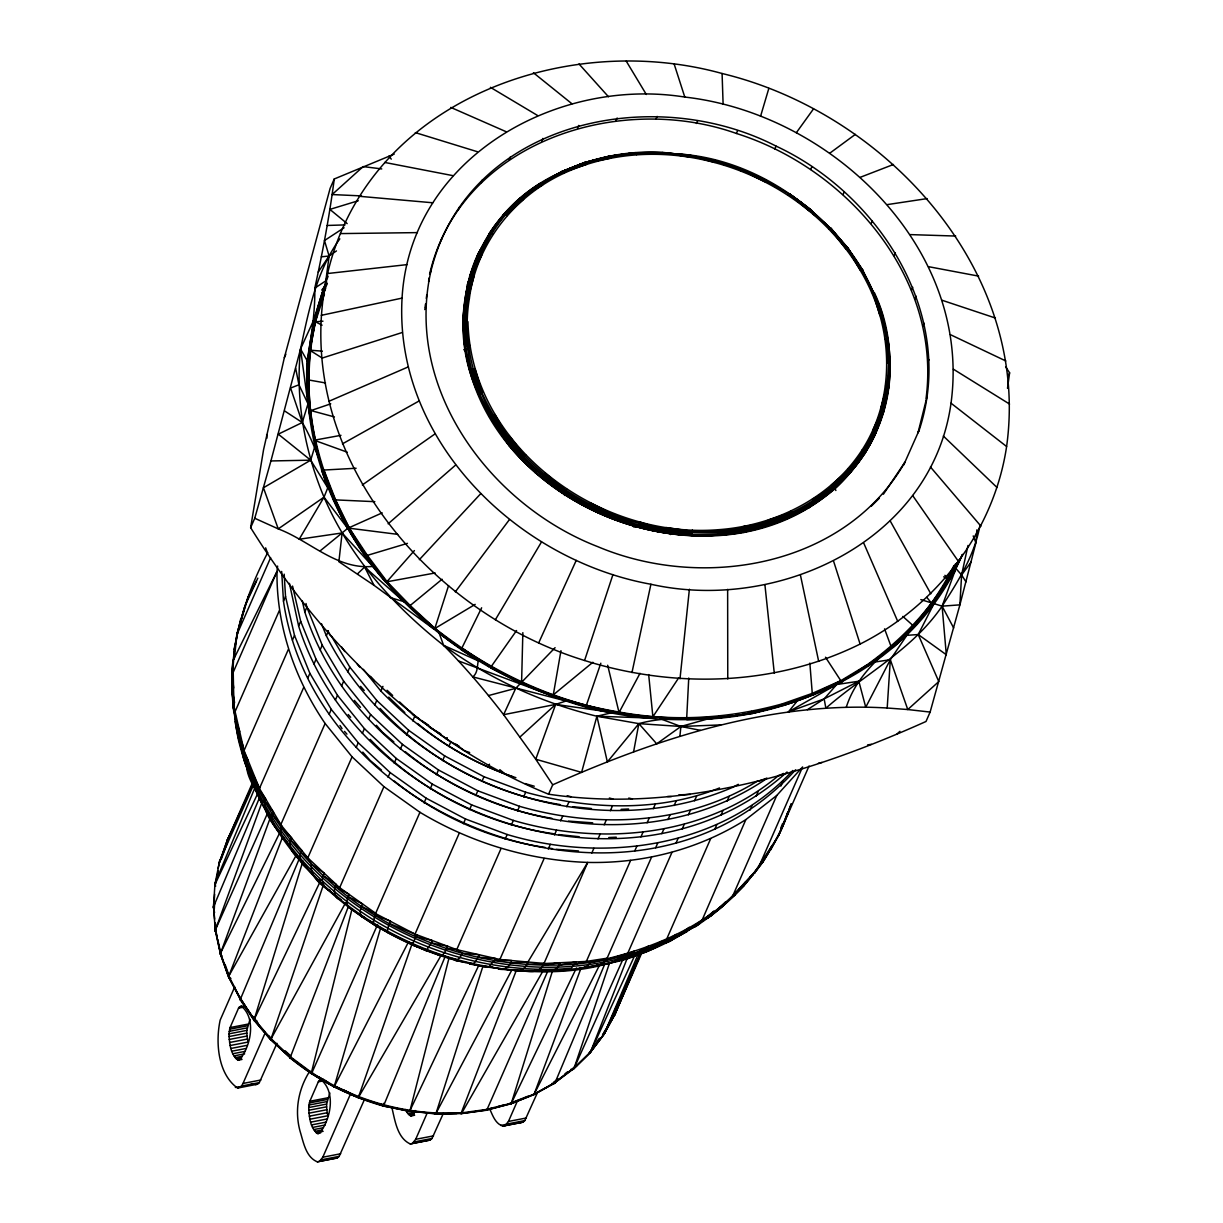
<?xml version="1.0" encoding="UTF-8"?>
<svg xmlns="http://www.w3.org/2000/svg" width="1223" height="1223" viewBox="0 0 1223 1223"><rect width="100%" height="100%" fill="white"/><g stroke="black" fill="none" stroke-linecap="round" stroke-linejoin="round"><path stroke-width="1.5" d="M886.69 394.173C882.119 430.343 861.94 462.951 835.966 487.916C740.19 570.377 585.985 539.221 509.211 445.784L509.884 444.683C480.073 402.321 460.414 350.802 469.387 298.427C476.435 243.836 514.18 196.261 563.727 173.36C675.998 121.551 822.253 179.934 871.617 292.419C893.784 342.623 892.163 403.651 861.894 450.232C830.662 498.311 774.725 525.722 718.436 529.697C598.888 539.496 470.993 446.609 467.95 321.71L463.303 323.208C464.587 515.403 753.414 618.517 864.447 454.085C947.687 322.184 813.83 159.021 674.102 153.777M691.041 928.379L695.658 926.591L711.434 915.507L713.789 911.104C648.48 968.861 552.399 980.326 469.601 963.953L473.148 963.663L475.716 961.507L479.431 954.811L462.569 953.237L459.986 957.563L456.347 960.452C386.682 941.664 323.973 897.697 282.696 838.474C262.119 808.938 247.275 775.413 238.577 740.511C232.813 714.477 233.914 687.464 232.874 660.909L276.994 571.538L277.606 566.081M394.203 154.113L334.246 178.986L330.118 188.388L284.348 357.651L263.541 449.819L250.639 527.648C321.924 642.289 421.889 742.988 548.577 794.201L552.704 784.799L535.75 759.238L503.616 714.691L515.739 688.304L521.594 682.296L522.848 632.643M238.149 732.348C222.204 671.717 239.035 607.082 267.73 552.628M488.91 666.825C404.033 618.502 334.582 537.096 313.669 440.326C308.349 414.337 305.765 387.829 306.988 361.305C311.223 337.074 315.213 312.813 314.8 288.124C322.689 252.014 329.522 215.661 334.246 178.986M465.764 295.859L467.966 284.179C479.554 243.683 504.503 205.082 542.569 185.07L540.016 183.526C470.106 225.705 442.787 321.725 478.942 394.769C518.781 485.638 620.137 542.492 718.36 535.001L718.436 529.697M885.284 405.012L885.314 403.972L883.725 411.631L875.026 434.7C839.437 512.33 745.602 544.143 665.312 531.929C577.913 517.849 497.44 456.531 470.947 370.538C446.517 293.107 486.922 203.278 562.198 171.816C643.634 133.552 742.743 155.397 811.338 210.066L816.383 216.135M962.47 554.493C898.156 703.103 710.089 749.928 566.096 700.993L555.655 704.402L503.616 714.691C484.95 690.475 465.092 667.162 443.628 645.377C393.21 605.66 349.488 556.664 324.019 497.165C304.42 450.538 295.416 399.462 300.537 348.998C308.716 310.764 316.421 271.17 339.826 238.852M522.343 459.191L523.964 457.02L507.346 436.626L494.719 414.307L492.365 415.606C533.259 486.219 612.31 527.159 691.805 535.399L692.356 530.079M926.086 398.301C941.664 277.667 846.958 168.27 736.384 133.46C618.502 91.511 460.093 142.082 429.609 274.242L430.848 271.43C467.201 121.918 652.027 82.216 776.055 146.118C879.413 194.121 957.105 315.412 919.237 430.007L917.999 432.82L927.324 395.472M607.663 665.251L619.388 713.957M724.001 904.393L743.339 886.354L745.724 881.89C670.479 970.802 535.062 983.904 431.199 942.872C317.261 900.678 222.525 786.741 232.874 660.909L231.85 678.184L232.951 701.131M232.523 683.214L232.997 674.362M478.529 965.864L409.751 1111.065L383.472 1106.066L383.625 1103.329M967.989 545.473L961.599 574.948L959.902 604.85L930.122 712.076L926.01 721.478C808.449 774.159 678.475 813.448 548.577 794.201M268.877 1035.912L272.408 1040.039L270.864 1039.443L323.621 884.275M718.36 535.001C752.344 533.84 785.044 521.38 813.998 504.075L812.347 499.32C884.856 461.545 908.582 364.179 874.277 292.572L871.617 292.419M837.648 237.293L830.983 228.288L828.995 229.144M814.075 502.745C860.747 473.408 891.2 419.321 889.87 363.95L888.127 340.269L885.1 339.092M214.575 912.557L213.459 907.741L214.988 883.327L255.378 786.679M214.637 894.258L213.765 908.383L214.621 919.13M214.3 908.995L214.652 903.277M465.78 349.9L465.214 350.848C461.346 318.225 463.899 284.455 477.826 254.292L489.689 233.394L493.022 234.174M509.211 445.784C488.206 416.233 470.412 383.625 465.199 347.24L465.718 346.583C464.526 315.182 465.336 282.467 479.538 253.727L482.03 254.323L472.139 275.496L466.743 298.366L464.755 299.513M478.942 394.769L479.829 393.699C451.791 327.993 467.125 245.548 522.022 198.218C575.1 154.281 649.749 143.381 715.195 161.375L714.996 162.384L688.87 155.443L661.918 152.279C595.479 148.87 526.135 177.625 488.833 234.067L489.689 233.394M470.442 371.211L473.011 369.346C504.824 471.604 613.151 539.312 718.65 530.981C767.601 527.679 816.567 507.041 849.007 469.571C880.667 434.348 892.041 386.101 887.715 339.719C890.986 370.722 888.586 403.086 875.011 431.551L875.744 433.217M688.748 678.016L686.623 719.46C799.72 721.264 914.376 658.937 962.379 554.478M552.704 784.799C657.592 738.34 771.056 701.039 887.195 708.01L890.329 659.686L906.855 635.333L918.228 634.538L946.312 654.733L942.107 606.149L959.031 559.92M951.02 403.193C972.04 248.33 831.762 113.632 684.788 97.06C555.93 76.514 409.98 158.638 402.061 298.106C393.944 440.158 517.039 560.073 650.911 584.258C777.767 612.662 931.895 541.453 951.02 403.193L1006.605 446.517C993.917 531.577 936.375 605.706 860.105 644.062C775.046 686.256 674.347 688.671 584.579 660.496C424.778 611.515 288.475 446.655 327.596 273.524C367.603 101.83 564.078 29.719 722.09 73.502C885.926 112.883 1030.989 271.002 1006.605 446.517M228.961 1033.832L230.077 1027.565L238.546 1008.134L241.145 1005.933C256.066 1018.056 251.189 1044.136 241.023 1057.926L238.439 1060.127C230.092 1055.006 229.511 1042.76 228.961 1033.832L246.801 1030.393L250.042 1019.263M308.716 1107.534L309.832 1101.266L318.301 1081.835L320.9 1079.634C335.821 1091.757 330.944 1117.822 320.778 1131.627L318.194 1133.828C309.847 1128.707 309.266 1116.461 308.716 1107.534L326.602 1104.079L329.843 1092.949M920.827 599.591L942.107 606.149L959.902 604.85L975.908 542.813L976.871 529.865M888.555 379.726L889.58 371.517M213.459 907.741L213.949 899.99M488.94 666.78C471.436 650.835 482.397 669.057 472.827 676.9L566.096 700.993L458.503 660.924M327.351 283.186C287.42 383.762 315.167 501.873 385.551 582.041L435.159 572.976M257.824 578.143L245.104 605.645L237.186 632.78L234.312 649.734L236.589 637.58M232.11 675.264L233.654 687.892L232.263 689.772L232.676 697.523M240.686 619.098L236.91 635.853L237.186 632.78L234.235 659.105M232.263 689.772L234.541 702.461L233.089 707.169L235.596 716.693M328.131 276.169C315.549 309.067 307.661 344.274 306.698 379.619L325.501 382.952M245.104 605.645L240.962 620.535M878.588 305.169L882.899 316.329L886.874 337.334M715.195 161.375L715.18 160.473L685.277 155.076M792.458 515.999L791.205 511.031M235.336 718.849L239.647 731.369L237.965 736.047L241.543 747.834M680.003 678.765L689.39 589.226M679.881 736.322L680.905 726.477L707.001 719.155L752.802 713.437L795.99 701.452M382.203 512.865L347.653 528.336L342.104 532.953L338.878 561.724L373.963 585.282L433.92 629.081L475.181 604.376M238.24 733.326L242.98 745.816L242.016 747.727L247.902 760.003C242.72 773.288 256.799 789.951 261.921 802.533M234.571 646.722L233.058 667.315M743.844 532.54L743.874 526.349C784.188 521.992 822.024 501.522 850.275 472.858L847.982 468.669M463.303 323.208L462.951 317.521L465.306 299.467M314.8 288.124L325.838 280.847L329.109 256.004L324.477 240.549L344.076 227.753M1007.492 388.364L1009.602 372.816L1005.627 366.793M425.008 307.722L425.512 303.992M426.277 298.412L426.796 294.697M428.585 281.687L429.105 277.957M883.403 494.23L904.882 462.263C845.017 566.738 702.965 591.061 597.833 546.681C490.576 505.16 404.416 389.449 430.848 271.43M833.383 489.613L831.38 485.118L849.007 469.571M444.836 957.288L383.472 1106.066C349.472 1096.465 317.43 1080.291 290.065 1057.88L348.509 906.258M246.694 762.005L258.114 785.197L257.243 787.092L265.559 798.772C260.744 815.328 280.831 832.175 288.75 845.062M408.589 941.741L334.047 1086.941L335.01 1085.52M264.351 800.851L273.539 812.225C269.182 818.814 274.288 827.436 279.578 831.946M749.607 877.594C758.122 869.278 766.102 858.638 770.949 847.784L762.969 861.879L743.339 886.354M566.096 700.993L553.041 696.284L560.96 650.682M752.497 875.515L778.516 835.691L787.811 812.362C782.384 831.243 771.973 848.12 760.905 864.157M633.56 751.992L638.849 723.634C675.555 713.452 714.629 722.09 751.778 712.428C782.98 706.13 813.081 695.459 841.638 681.456C889.534 652.99 931.727 612.845 956.89 562.687M232.767 673.338L276.994 571.538C276.352 625.855 294.697 678.841 325.119 723.496L280.847 824.531L280.938 827.36L291.64 837.862C287.604 843.671 291.074 851.85 296.287 855.733M740.542 170.716L741.123 168.927L722.518 164.172M325.838 280.847L326.541 281.458L322.245 292.679L324.416 294.024L315.458 321.832L309.801 350.634L307.539 380.154L307.997 403.804L302.28 422.531C321.955 455.858 327.978 495.177 348.372 528.428C364.714 554.386 382.554 579.519 403.88 601.64L390.168 597.558M704.31 919.513L711.434 915.507L722.778 906.396L758.321 867.963L802.594 766.943L776.758 795.47L745.862 819.593L701.345 921.867L702.277 920.078M843.396 243.469L862.704 269.87C868.605 285.708 879.077 300.002 882.838 316.94C873.681 290.646 862.246 264.306 843.396 243.469L862.735 270.635M218.107 868.391L219.651 860.931L253.864 784.218M808.984 507.897L809.213 506.719M215.707 886.109L214.881 884.703L219.651 860.931M215.172 885.421L218.275 870.562M290.355 840.048L301.684 850.291C297.846 856.192 301.072 864.386 306.713 867.948L300.873 860.9M836.196 486.83L813.998 504.075M631.97 672.574L650.911 584.258M885.544 385.964L888.418 387.599L883.373 410.148L874.078 430.741L875.011 431.551M465.673 298.687L470.962 275.588L480.746 253.88M634.08 525.768L633.621 526.899L638.406 527.174L639.919 522.007C684.376 538.41 733.341 533.916 778.18 521.64M762.969 861.879L763.458 859.769L754.545 873.283L755.31 871.296C742.376 889.763 725.438 904.821 707.49 918.244M272.27 814.304L307.799 857.858L311.468 864.202C308.899 881.248 331.066 890.237 341.171 900.052M677.282 936.497L686.929 931.681L689.283 927.309L670.28 941.19L664.945 943.162M887.791 386.911L882.578 409.399L872.901 430.068L874.078 430.741M954.949 571.753L955.82 568.068M842.418 681.838L836.731 684.498L824.149 698.883L825.877 708.193C864.753 674.148 912.358 649.887 942.107 606.149C958.083 581.429 974.379 555.594 979.791 526.211M729.29 899.562L735.42 894.472L732.485 896.505C693.288 932.843 642.396 951.601 590.908 962.425L586.658 966.629L577.225 969.105C600.539 963.464 628.332 963.388 647.854 948.513L648.419 946.113C600.218 975.74 536.469 975.862 482.29 965.65M270.864 1039.443L290.019 1057.222L311.651 1073.351L377.601 924.557M543.027 970.894L461.973 1112.67C409.109 1116.14 355.755 1101.266 311.468 1072.403L351.888 909.515M250.639 527.648L254.751 518.262L270.925 460.949L300.537 348.998L313.516 320.548L322.245 292.679M311.468 864.202L324.309 873.314C320.074 879.23 322.857 888.861 330.332 890.466M213.398 907.069L259.689 797.335M410.026 1110.515L448.826 958.756M675.631 936.65L676.212 934.403C662.102 943.545 648.175 953.879 630.854 956.004M887.485 338.251L887.623 344.733M886.782 386.346L880.82 408.543L883.77 410.913L875.592 432.407M466.743 298.366L468.042 298.274L474.096 275.848L469.556 276.52L478.514 253.864L479.538 253.727M241.221 1000.185L228.655 977.269L220.354 953.787L270.635 816.857M724.719 904.256L725.315 902.085L713.345 913.398M230.918 978.431L228.915 977.727L228.793 976.092L282.299 837.816M334.445 1085.856L380.75 927.584M251.51 590.77L247.887 597.925L237.017 634.37L270.604 557.734M760.538 116.353L768.824 88.438M298.886 859.677L240.167 999.772M323.071 875.561L336.203 884.443L335.301 886.385L349.105 894.395C346.812 898.584 345.375 905.479 350.175 908.429L347.607 906.029M481.648 607.785L461.102 649.642L478.621 660.527C439.088 634.768 402.734 603.398 373.351 566.356C337.105 570.147 310.153 540.933 278.248 528.886L263.434 487.763L310.688 460.184L314.953 446.135M256.769 1020.563L254.644 1020.899L254.063 1019.875L302.952 861.099M348.051 896.581L362.467 903.919L360.066 911.12L360.984 916.134L389.052 932.859L374.957 925.414L373.489 923.09L373.672 919.971L375.675 913.306L419.948 812.286L383.93 786.664L352.071 756.838L325.119 723.496M552.506 970.863L511.382 1103.161L508.936 1103.712M534.482 970.45C543.058 971.612 557.184 973.844 560.073 962.654L543.287 965.146C537.325 975.832 523.459 969.732 514.057 970.512C520.035 972.392 526.486 967.882 527.908 962.027L587.697 862.414C643.237 863.683 698.792 849.343 745.862 819.593M434.669 1113.48L436.122 1113.068L483.1 965.696M448.551 585.679L434.868 628.362C471.145 656.017 509.838 680.921 553.041 696.284M789.11 809.427L787.444 814.472L791.296 803.939M584.579 660.496L612.952 574.581M787.765 194.61L789.615 194.029C844.466 232.446 888.265 293.933 888.234 362.925L889.87 363.95M570.728 1069.483L574 1068.474L609.666 962.639M874.705 435.678L875.026 434.7L864.447 454.085M670.556 534.558L670.968 533.366M467.186 285.02L478.254 253.451M359.073 1095.319L358.263 1097.75L412.334 943.101M633.254 953.313L633.988 951.219L619.939 956.921C613.503 965.482 600.997 963.923 591.779 966.72L601.899 964.121L606.363 959.887L651.538 857.155M600.829 663.202L585.909 706.649L566.173 700.519L612.692 712.505L596.9 716.235C541.743 702.95 489.429 678.857 443.628 645.377L439.195 633.239C501.063 680.217 575.62 710.38 653.021 718.115L648.664 674.561M280.847 824.531L259.444 788.468L257.243 787.092C255.959 799.659 267.623 809.504 272.163 820.434C280.526 833.627 289.882 846.163 300.078 857.996C321.343 882.18 346.308 903.002 373.672 919.971C432.407 955.912 502.363 974.012 571.172 968.326L576.018 961.905L559.324 965.054M496.63 967.76C502.485 972.27 510.205 966.827 511.657 960.544L494.627 960.452L488.696 966.766L469.8 963.158M612.692 712.505L555.655 704.402L535.75 759.238L581.598 772.386L596.9 716.235L653.021 718.115M261.982 802.38L215.416 929.801L215.615 931.666L214.896 922.708M233.272 829.026L227.509 839.574L219.544 862.368L227.509 839.574L254.124 781.528M221.134 859.586L227.004 843.656M614.833 1013.194L617.447 1006.101M642.151 952.106L614.573 1014.998L621.315 996.699M619.098 1003.196L615.169 1013.882L603.872 1034.459L590.082 1052.743L573.098 1069.437M620.413 999.65L622.369 994.299M581.108 967.928L534.145 1094.172L510.113 1104.17M787.811 812.362L782.154 827.589L770.597 849.985M612.402 518.705L614.389 513.675M281.642 825.51L280.709 833.322L282.696 838.474M375.125 915.14L390.427 921.102L387.722 928.15L387.37 932.385L412.35 944.737L441.503 955.958L444.438 952.839L447.756 946.281L431.199 942.872L426.292 950.806L390.718 933.699M516.32 970.435L460.949 1113.633L486.876 1109.903L547.69 971.322M627.858 956.631L590.464 1052.162L572.425 1069.651M789.187 808.953L791.22 803.832M295.676 368.352L298.947 384.771L290.6 388.058L302.28 422.531L278.294 434.165L310.688 460.184L327.779 487.794L324.019 497.165L299.192 539.251L342.104 532.953L372.77 566.463M780.671 828.353L782.659 823.446M431.199 942.872L432.193 940.502L415.866 936.543L415.01 934.112L361.335 906.182M550.457 1085.137L554.768 1083.119L532.754 1095.227L555.12 1082.554L604.391 965.008M641.219 952.488L615.169 1013.882L603.872 1034.459L589.517 1053.171M590.082 1052.743L604.254 1033.863L638.528 953.298M614.573 1014.998L636.113 964.29M637.596 960.789L639.828 955.545M543.287 965.146L587.697 862.414C528.565 860.396 470.61 842.723 419.948 812.286M416.661 934.724L412.258 945.012L431.367 951.723M440.876 240.732L442.115 237.919M303.701 687.433L259.444 788.468L244.065 750.525L235.091 711.587L279.348 610.552M795.638 769.771C639.14 943.223 316.207 825.005 283.476 601.166L285.525 596.457L284.179 574.168M458.228 209.928L459.466 207.115M424.748 309.572L425.986 306.759M481.22 182.624L482.458 179.812M288.322 649.489L244.065 750.525L242.016 747.727C241.986 758.627 247.55 769.496 252.183 779.112M292.45 640.103L294.498 635.394L285.525 596.457M787.046 771.988C632.153 911.166 359.593 818.279 298.626 626.008L300.675 621.315L292.557 586.077M766.745 778.562C607.158 886.981 362.635 793.024 304.787 611.913L306.851 607.22L305.995 603.505M509.272 159.525L510.511 156.712M252.595 782.537L227.34 840.277L231.881 831.946M541.651 141.241L542.89 138.413M307.814 678.046L309.878 673.353L294.498 635.394M313.99 663.951L316.054 659.258L300.675 621.315M320.166 649.856L322.23 645.163L306.851 607.22M738.31 784.325L733.28 787.062C585.741 851.208 398.087 778.332 326.342 635.761L328.406 631.068M577.516 128.216L578.739 125.403M329.232 714.11L331.295 709.416L309.878 673.353M335.408 700.015L337.472 695.321L316.054 659.258M341.584 685.92L343.648 681.226L322.23 645.163M347.76 671.824L349.824 667.131L331.326 635.991M234.724 986.9L220.171 1020.104C215.34 1042.378 217.908 1074.13 237.598 1088.088L257.518 1084.174L259.337 1082.615L276.948 1043.311M615.918 120.817L617.156 118.004M375.675 913.306L339.658 887.684L307.799 857.858L352.071 756.838M356.183 747.436L358.247 742.743L331.295 709.416M362.36 733.357L364.423 728.648L337.472 695.321M368.536 719.262L370.6 714.568L343.648 681.226M374.712 705.167L376.776 700.473L349.824 667.131M515.907 777.675C464.48 760.782 418.465 729.795 380.888 691.071L382.937 686.378M655.91 119.227L657.133 116.399M237.598 1088.088L241.497 1086.055L243.01 1083.456L265.223 1032.778M383.93 786.664L339.658 887.684L335.301 886.385C333.726 890.711 334.047 896.627 338.511 899.088M388.043 777.262L390.106 772.569L358.247 742.743M394.219 763.183L396.283 758.474L364.423 728.648M400.395 749.087L402.459 744.394L370.6 714.568M406.571 734.992L408.635 730.299L376.776 700.473M412.747 720.897L414.796 716.204L399.569 701.941M696.407 123.477L697.645 120.649M424.06 802.884L426.124 798.191L390.106 772.569M430.236 788.789L432.3 784.096L396.283 758.474M436.412 774.709L438.476 770.001L402.459 744.394M442.588 760.614L444.652 755.906L408.635 730.299M448.765 746.519L450.813 741.826L414.796 716.204M309.862 1071.027C298.274 1089.051 294.391 1110.713 300.094 1131.336C303.426 1142.053 305.765 1157.172 317.368 1161.85L337.334 1157.921L339.168 1156.362L364.423 1099.599M736.384 133.46L737.622 130.647M389.357 923.441L415.01 934.112L459.282 833.092M463.395 823.69L465.459 818.997L426.124 798.191M469.571 809.595L471.635 804.902L432.3 784.096M475.747 795.516L477.811 790.807L438.476 770.001M481.923 781.421L483.972 776.727L444.652 755.906M488.099 767.325L489.475 764.192M317.368 1161.85L319.448 1161.376L322.796 1157.218L350.359 1094.31M774.816 148.931L776.055 146.118M446.808 948.452L456.745 949.629L501.002 848.609M505.13 839.207L507.178 834.514C604.3 863.713 721.616 847.478 792.764 770.505M511.306 825.112L513.354 820.419C602.144 846.545 706.283 836.654 778.806 775.321M517.467 811.017L519.53 806.324C598.032 828.98 687.066 824.883 757.679 780.962M523.643 796.937L525.707 792.229C588.63 809.611 658.05 812.5 719.506 787.964M810.681 169.477L811.919 166.664M391.757 1107.105C394.968 1119.871 396.94 1137.833 410.255 1143.948L412.319 1143.474L415.682 1139.316L427.163 1113.098M544.143 858.454L499.886 959.474L494.627 960.452L495.498 958.48L478.514 957.242M548.271 849.052L550.319 844.359M554.447 834.973L556.496 830.264M560.608 820.878L562.672 816.184M566.784 806.783L568.848 802.089M843.075 194.579L844.313 191.751M410.255 1143.948L430.16 1140.05L431.994 1138.475L443.46 1113.159M591.81 853.027L593.874 848.319M597.986 838.932L600.05 834.239M604.162 824.837L606.211 820.144M610.338 810.742L612.387 806.049M871.143 223.564L872.366 220.752M489.888 1109.292C492.731 1115.605 495.605 1124.105 503.02 1126.077L505.099 1125.603L508.447 1121.445L517.635 1100.471M894.151 255.699L895.389 252.886M575.223 964.152L586.352 961.416L630.625 860.396M634.737 850.994L636.801 846.301M640.913 836.914L642.977 832.206M647.089 822.819L649.153 818.111M653.265 808.724L655.314 804.031M503.02 1126.077L522.985 1122.164L524.805 1120.589L537.05 1093.53M655.65 847.753L657.714 843.06M661.826 833.658L663.89 828.965M668.003 819.563L670.066 814.87M674.179 805.483L676.243 800.775M911.532 290.157L912.771 287.329M619.939 956.921L627.659 953.466L671.931 852.431M676.044 843.044L678.108 838.336M682.22 828.949L684.284 824.256M688.396 814.854L690.445 810.161M694.572 800.759L696.621 796.066M914.942 299.024L916.165 296.195M922.815 326.021L924.053 323.208M710.639 838.718L666.382 939.753L662.01 942.933L662.851 941.007L647.854 948.513M714.752 829.332L716.816 824.638M720.928 815.237L722.992 810.543M727.104 801.141L729.168 796.448M927.707 362.375L928.945 359.562M749.974 810.192L752.038 805.498M756.15 796.097L758.214 791.403M732.485 896.505L776.758 795.47M780.87 786.083L782.919 781.375M778.516 835.691L809.045 766.011M1008.241 375.95L1009.602 372.816M415.086 1110.515L412.931 1114.979L411.081 1115.926L407.718 1113.48L405.486 1109.521M284.348 357.651L285.846 354.273M903.644 465.076L919.237 430.007M267.516 813.31L215.416 929.801L220.69 954.903L221.898 955.683M552.093 1083.379L553.637 1083.67L574 1068.474L623.088 958.954M604.254 1033.863L640.745 952.641M565.133 494.413L564.69 495.422L563.834 493.649L542.752 476.206L545.259 473.194L565.561 490.668L563.834 493.649M538.747 642.763L576.232 560.394M635.517 953.787L590.464 1052.162L574 1068.474M587.422 507.453L589.838 502.638L613.946 514.868M608.611 157.492L609.589 156.07L611.057 158.042L585.741 162.919L561.51 171.617L545.061 181.233M955.316 564.155C941.16 596.167 919.039 624.204 893.035 647.471L891.093 646.554L884.565 628.867M257.487 793.956L214.881 884.703M311.468 1072.403L290.233 1056.641L271.063 1038.847L254.262 1019.279L320.518 880.881M576.4 968.02L511.382 1103.161L487.197 1109.353L460.184 1113.098M846.24 707.337C856.222 675.845 881.263 654.809 906.075 635.027L906.855 635.333M325.593 288.521C282.192 398.301 327.03 526.761 409.353 606.18L442.099 579.243M279.073 834.162L220.522 953.16L229.389 978.079M247.887 597.925L256.402 581.124M599.622 965.008L534.145 1094.172L511.275 1103.36M933.822 603.917L918.228 634.538L938.79 681.578L907.772 709.539L887.195 708.01M768.503 852.309L771.789 845.934M873.665 662.224L890.329 659.686L865.746 707.246L858.821 681.242L836.731 684.498L788.438 711.862L796.494 701.91M436.122 1113.068L511.657 970.343M892.102 647.196C917.724 624.219 938.561 596.304 953.925 565.546M516.565 630.518L490.423 667.682C530.522 689.589 574.199 704.693 619.312 712.046L640.026 673.307M271.063 1038.847L345.62 902.742M605.247 1030.24L602.526 1035.208L614.772 1014.479M609.773 1021.954L611.576 1018.637M296.669 854.434L228.793 976.092L240.365 998.503M489.261 414.979L488.696 415.973L490.545 417.517L492.365 415.606M685.079 155.428L688.534 154.939L715.256 160.702L741.092 169.141L766.011 180.163L765.078 181.753L740.893 169.752M534.803 472.537L535.46 471.375M358.782 1096.802L441.09 955.438M542.018 477.474L542.752 476.206M495.376 619.74L541.499 541.942M488.497 236.284L477.75 254.353L478.514 253.864M490.454 232.997L494.367 226.423L500.513 219.681M715.18 160.473L688.259 155.367M462.401 648.282C518.858 686.332 584.762 711.358 652.792 716.923L678.536 678.092M318.24 272.072L329.109 256.004L336.447 250.914M565.561 490.668L566.677 489.078M796.341 132.711L813.524 108.862M965.971 581.888L961.599 574.948L971.077 562.076M455.308 591.871L509.41 519.622M517.084 201.321L507.881 211.564M597.053 1041.4L599.346 1038.373M588.798 1053.416L600.248 1038.251M788.239 195.313L789.508 193.922L811.017 210.096L830.585 228.258L848.288 248.514L854.999 259.995M321.725 290.065L326.495 284.393M462.951 317.521L463.7 316.635M739.089 889.381L741.352 886.69M582.576 163.622L560.822 172.137L584.579 162.476L610.078 156.315M409.353 606.18L434.868 628.362L410.225 605.553L387.003 581.567L414.398 550.579M419.336 559.675L480.578 493.832M576.736 1065.753L553.637 1083.67M849.802 470.595L833.245 487.794L813.754 501.613M521.594 682.296L555.089 647.67M504.747 214.667L505.818 215.049L523.536 199.273L520.356 198.05L503.005 215.294L504.747 214.667L521.09 197.943L540.795 183.664M572.868 1068.428L575.391 1065.936M871.265 506.215L879.352 498.22M523.964 457.02L525.936 455.246M503.83 214.652L521.09 197.943L541.682 184.199M357.575 573.801L364.653 567.013L403.88 601.64M850.275 471.619L833.245 487.794L813.142 500.421M636.495 154.694L635.425 152.676L609.176 156.284L584.197 162.919L596.396 160.213M520.096 736.888L555.655 704.402M718.727 909.224L721.371 906.809M810.436 210.494L809.657 211.197L789.156 194.228L810.436 210.494L811.338 210.066M897.116 733.876L899.929 731.339M388.134 523.811L455.598 465.092M485.072 1109.827L486.876 1109.903M553.53 694.679L592.865 662.27M320.334 550.732L342.104 532.953M553.53 1082.309L557.826 1079.099M564.995 1073.763L567.854 1071.623M552.903 1083.624L571.615 1069.666M520.998 198.783L516.488 202.116L540.016 183.526L539.282 184.077L543.486 182.135L537.478 186.584M523.994 196.567L526.991 194.35M829.851 153.15L855.351 134.377M700.305 730.314L680.905 726.477L656.72 743.829L638.849 723.634L596.9 716.235L607.357 761.944L638.849 723.634L680.905 726.477L720.729 724.903M362.329 484.95L434.929 433.966M688.748 929.633L701.589 920.613M479.829 393.699L483.314 391.971M807.379 709.676L824.149 698.883L858.821 681.242M445.768 738.661L447.282 737.698M465.718 346.583L469.831 345.299M699.48 923.931L673.858 938.668L647.12 950.317M619.312 712.046C673.353 721.998 729.627 718.558 782.475 703.821L783.683 705.488L812.974 694.358L840.812 680.707L867.046 664.869L868.422 665.786M290.065 1057.88L291.227 1057.498M342.425 443.857L418.969 401.052M532.112 1095.151L555.12 1082.554M661.658 942.352L664.746 940.701M778.409 775.963L783.5 773.44M545.106 181.356L553.27 177.396M569.597 169.493L574.504 167.123M613.396 1015.335L614.175 1014.968M841.638 681.456L840.812 680.707L812.271 693.38L782.475 703.821M486.051 1110.331L511.046 1103.712L520.234 1099.66M328.788 401.343L408.054 366.992M575.1 166.511L584.579 162.476L610.598 157.003M792.351 513.461L769.221 523.261L744.455 528.947M660.282 944.936C490.943 1017.444 267.638 905.494 235.076 721.616M510.664 1103.024L527.939 1096.205M511.046 1103.712L533.794 1094.738M561.51 171.617L585.114 162.476L586.673 164.295L562.962 172.412L562.198 171.816M860.38 177.259L893.463 164.478M792.596 514.654L769.221 523.261L744.226 527.617M788.438 711.862L824.149 698.883M757.985 781.375L766.913 778.134M347.194 452.158L315.244 440.616L308.7 410.087L310.948 410.576L330.76 403.835M791.862 512.208L768.243 520.096L769.084 525.233L744.501 530.201M618.838 959.963L623.99 958.266M321.71 358.217L402.382 332.457M862.704 269.87L860.212 270.084L847.356 248.269L830.585 228.258M358.278 200.74L329.874 209.393L347.164 223.61M606.363 959.887L627.659 953.466M407.412 543.364L365.494 555.93M463.731 349.747L467.308 348.769M584.197 162.919L609.589 156.07M488.512 695.566L515.739 688.304M486.907 1109.353L494.245 1107.472M497.914 1106.54L503.433 1105.118M485.577 1110.194L509.548 1104.048M473.011 369.346L474.967 368.842L482.045 392.4M591.779 966.72L600.829 964.504M255.454 1084.648L257.518 1084.174M528.902 971.184L546.941 970.374M321.297 315.335L402.061 298.106M818.447 763.198L821.978 762.449M340.972 435.327L313.669 440.326M239.265 1006.896L244.631 1005.856M238.546 1008.134L243.897 1007.11M230.077 1027.565L247.933 1024.125M229.511 1029.262L247.367 1025.822M229.144 1031.371L246.985 1027.931M228.976 1036.554L246.817 1033.114L246.801 1030.393M229.19 1039.474L247.046 1036.034L246.817 1033.114M229.603 1042.485L247.443 1039.046L247.046 1036.034M230.199 1045.512L248.04 1042.072L247.443 1039.046M230.948 1048.447L247.015 1045.359M231.835 1051.214L246.129 1048.463M232.844 1053.722L245.349 1051.321M233.945 1055.892L244.646 1053.829M235.076 1057.666L242.215 1056.29M236.222 1058.996L241.588 1057.956M237.369 1059.821L240.931 1059.133M238.439 1060.127L242.016 1059.439M243.01 1083.456L260.866 1080.016M241.497 1086.055L259.337 1082.615M235.351 1087.461L238.928 1086.773M249.63 1084.725L253.207 1084.037M319.906 1079.848L323.483 1079.16M319.02 1080.597L322.597 1079.894M318.301 1081.835L325.456 1080.459M309.832 1101.266L327.718 1097.811M309.266 1102.963L327.168 1099.508M308.899 1105.072L326.786 1101.617M308.731 1110.255L326.617 1106.8L326.602 1104.079M308.945 1113.175L326.847 1109.72L326.617 1106.8M309.358 1116.186L327.244 1112.731L326.847 1109.72M309.954 1119.213L327.84 1115.758L327.244 1112.731M310.703 1122.148L326.801 1119.045M311.59 1124.915L325.914 1122.148M312.599 1127.423L325.135 1125.007M313.7 1129.593L322.643 1127.866M406.571 1111.692L410.148 1111.019M314.831 1131.367L321.985 1129.991M407.718 1113.48L414.842 1112.104M315.993 1132.697L323.147 1131.306M408.864 1114.795L414.215 1113.771M317.124 1133.522L320.701 1132.834M409.995 1115.621L413.573 1114.933M411.081 1115.926L414.643 1115.238M322.796 1157.218L340.682 1153.763M415.682 1139.316L433.508 1135.877M508.447 1121.445L526.333 1117.99M321.267 1159.817L339.168 1156.362M414.154 1141.915L431.994 1138.475M506.918 1124.044L524.805 1120.589M500.757 1125.45L506.139 1124.411M319.448 1161.376L337.334 1157.921M412.319 1143.474L430.16 1140.05M505.099 1125.603L522.985 1122.164M625.519 154.71L629.279 154.083M527.082 964.412L586.352 961.416L607.281 958.175M887.348 204.593L927.126 198.6M867.611 744.899L871.342 744.333M609.176 156.284L635.425 152.676M460.949 1113.633L486.494 1110.239M618.853 960.315L622.324 959.872M628.591 808.999L621.116 809.336M616.254 837.189L608.764 837.526M327.596 273.524L407.091 264.611M563.513 969.686L567.105 969.289M321.343 256.83L329.109 256.004M566.387 970.328L559.568 970.42M718.681 533.595L744.379 531.21M313.516 320.548L315.458 321.832L322.964 321.175M686.623 719.46L719.827 717.794M327.779 487.794L321.573 470.167L356.107 468.256M543.578 971.108L554.493 970.481M646.631 153.487L670.494 153.487M510.832 962.837L527.908 962.027L544.143 963.403M678.887 794.874L690.261 794.415M327.198 225.46L345.039 224.91M270.925 460.949L310.688 460.184M434.929 1113.878L456.913 1113.542M435.22 1114.015L461.331 1113.542M340.453 233.593L417.395 232.615M383.334 1105.592L409.751 1111.065L415.82 1111.08M882.899 316.329L879.949 315.549L872.779 292.221M308.808 350.084L322.383 351.169M591.458 808.525L572.899 806.706M592.696 822.819L568.588 821.107M579.106 836.7L558.697 834.575M578.494 850.948L556.236 849.297M667.529 796.494L671.32 796.601M910.233 234.602L955.698 236.054M451.929 1112.823L461.667 1113.22L435.831 1113.618L409.751 1111.065M643.13 153.502L634.92 153.15L669.042 153.487M333.405 499.794L374.834 501.675M361.473 195.909L332.121 194.549L363.139 166.588L381.759 168.927M424.809 949.476L441.503 955.958M652.792 716.923L686.348 718.757M692.34 532.724L665.602 530.782L639.293 524.56M359.638 196.322L432.759 202.773M527.908 962.027L499.886 959.474L456.745 949.629L415.01 934.112M499.183 969.075L512.192 970.328M672.833 153.869L682.312 154.786M408.91 1110.973L435.526 1113.939M662.193 152.539L688.87 156.88L688.732 154.954L661.46 152.753L667.039 153.487M930.122 712.076L907.772 709.539L890.329 659.686M312.752 1073.152L311.253 1072.968L334.322 1086.635L358.354 1097.428L383.854 1105.607L379.894 1103.681M468.042 298.274L469.387 298.427M692.187 533.992L665.602 530.782L639.644 523.245M324.095 470.366L335.484 499.611L349.381 528.229L397.72 534.359M456.347 960.452L434.792 953.038M672.604 154.236L676.319 154.725M692.401 531.363L666.046 527.51L665.022 532.785L638.91 525.798M489.46 966.705L493.052 967.24M559.905 804.52C491.707 793.62 426.965 759.177 380.093 708.438M551.879 818.309C498.403 809.565 447.098 786.022 405.272 751.671M553.117 833.643C484.018 823.813 418.358 789.844 370.187 739.38M545.091 847.417C490.194 839.437 437.452 815.879 394.341 781.069M548.806 848.043L552.521 848.67M928.593 266.69L978.614 276.123M888.234 362.925L886.965 362.681L886.889 339.321M384.756 162.445L452.892 175.638M466.162 962.44L455.017 960.284L486.54 967.255M949.491 579.213L943.667 576.843M383.38 1105.944L409.491 1111.386M586.352 961.416L590.908 962.425M628.76 798.053L632.459 798.94M473.148 963.663C412.426 949.858 355.603 918.672 312.125 873.971M310.948 410.576L334.399 416.921M448.703 957.456L439.944 955.025L440.586 955.912M452.22 958.419L457.478 959.887M518.659 1122.011L520.922 1122.638M333.008 1157.768L335.27 1158.395M609.375 798.008L612.952 799.032M525.08 783.576L534.252 786.206M567.258 795.684L570.927 796.739M415.346 132.619L477.383 151.728M513.018 776.834C478.575 764.803 445.631 746.947 417.624 723.481M719.2 162.384L740.878 169.447M383.625 1105.944L358.354 1097.704L334.078 1086.788M942.062 300.262L995.43 318.041M469.663 752.512L464.465 750.739L455.873 744.211M914.284 626.68L902.834 616.423M483.972 776.727L525.707 792.229M477.811 790.807L519.53 806.324M471.635 804.902L513.354 820.419M465.459 818.997L507.178 834.514M659.854 718.589L680.905 726.477M754.499 176.311L768.992 182.686M754.759 175.699L766.057 180.224M412.533 944.477L421.293 948.039M450.783 107.41L505.772 131.549M443.628 645.377L478.315 660.879M744.348 171.021L765.858 180.698M334.613 1086.177L339.734 1088.47M343.159 1090.014L348.28 1092.307M254.751 518.262L278.248 528.886L324.019 497.165L347.653 528.336M741.092 169.141L765.781 180.53M950.378 334.643L1005.81 360.953M588.324 505.558L612.968 517.344M320.059 880.392L316.696 878.787L291.777 850.688M588.936 504.365L613.457 516.137M744.272 171.159L751.09 174.599M315.458 321.832L322.092 325.18M490.423 667.682L521.044 683.443M450.813 741.826L459.022 746.152M587.789 506.643L598.521 512.452M318.515 1076.744L321.741 1078.625M324.951 1080.505L328.177 1082.401M311.146 1073.366L334.139 1086.895M429.365 727.165L440.769 733.861M490.392 87.322L537.509 115.451M505.818 215.049L506.934 215.722M368.887 920.445L373.535 923.304M384.389 930L389.052 932.859M456.745 949.629L462.569 953.237M752.802 713.437L751.304 711.389M953.374 369.178L1009.556 404.064M311.055 351.001L322.322 358.14M772.126 184.673L776.819 187.654M374.957 925.414L348.463 907.099M284.562 410.913L302.28 422.531M419.367 719.048L413.16 714.905L409.476 710.624M422.47 721.111L428.677 725.254M801.86 204.256L816.505 215.554M861.894 450.232L864.401 452.877M789.447 194.503L798.176 200.969M801.08 203.125L811.262 210.677M289.958 1057.65L311.361 1073.549M789.508 193.922L811.017 210.096M300.552 852.355L307.799 857.858M361.351 915.385L364.225 917.571L360.984 916.134M813.173 214.056L816.169 216.349M533.411 72.753L571.967 103.787M499.794 769.649L504.151 773.196M543.516 475.181L564.231 492.838M404.798 712.535L388.715 697.11M393.867 741.933L382.463 732.195L376.363 725.285M381.515 770.123L370.126 760.385L362.803 752.099M824.302 223.228L830.937 228.961L842.265 242.154M544.388 474.127L564.827 491.814M813.692 694.985L812.271 693.38L809.84 663.095M260.056 787.551L257.411 785.242L258.787 788.514M334.399 894.059L337.105 896.459M823.064 221.638L830.937 228.961M285.188 1050.817L290.539 1055.785M281.244 1049.028L267.042 1034.734M283.95 1051.535L290.707 1057.819M270.833 1039.886L290.31 1057.941M335.301 885.192L338.037 887.745M387.095 690.261L392.644 695.459M943.33 436.015L997.005 487.488M258.924 1024.706L254.063 1019.875L271.307 1040.299M283.843 1050.71L290.019 1057.222M578.999 63.963L608.473 96.755M370.416 676.395L374.07 680.538M360.571 686.348L364.24 690.491M354.395 700.427L360.495 707.337M348.219 714.522L350.665 717.289M344.489 731.385L346.935 734.136M956.187 568.802L961.599 574.948M258.282 1023.575L252.947 1016.405M264.672 1031.967L255.21 1020.93L248.208 1010.565M254.078 1020.349L270.986 1040.177M830.983 228.288L847.998 248.238L862.169 269.672M930.458 467.003L980.953 526.18M357.284 664.165L359.715 667.085M523.123 457.983L506.337 437.498L493.526 414.872M926.881 597.451L931.605 603.291M562.962 172.412L563.727 173.36M363.307 669.333L380.888 691.071M829.882 228.548L845.934 248.881L847.998 248.238L861.313 269.748M524.942 456.072L508.997 435.51L505.084 439.103L491.401 416.401M388.99 156.101L391.268 159.128M387.003 581.567L367.343 555.349L349.381 528.229M289.82 846.515L296.287 855.213M341.645 647.028L344.84 651.538M912.679 495.56L958.74 561.846M944.92 575.314L947.076 578.464M240.09 998.243L254.262 1019.279M242.23 1001.668L245.212 1006.116M254.644 1020.899L238.837 995.782M239.937 999.374L254.262 1020.701M825.494 657.21L840.812 680.707M339.994 725.453L342.058 728.618M626.252 61.15L646.325 94.492M327.688 630.594L330.516 635.563M890.313 521.151L930.825 593.782M220.69 954.903L215.248 930.458L215.982 932.4M942.107 606.149L953.665 627.98M265.452 808.816L269.626 816.918M228.609 976.718L240.61 1000.047M364.653 567.013L373.963 585.282M888.081 340.911L887.241 339.184L887.837 344.703M298.947 384.771L307.997 403.804L300.537 348.998L307.737 361.702L307.539 380.154L309.694 410.439M834.376 487.167L835.89 490.515M863.805 543.241L897.728 621.36M321.45 623.699L326.342 635.761M973.202 535.919L975.908 542.813M471.833 369.896L480.838 392.996M882.502 315.84L873.711 292.282L881.691 315.549M265.651 547.858L267.592 553.224M225.047 964.397L229.435 976.581M220.354 953.787L228.915 977.727M674.255 64.345L684.788 97.06M719.093 716.021L719.43 717.091M227.386 841.057L227.646 841.883M833.658 561.418L860.105 644.062M470.947 370.538L474.692 382.982M242.444 751.304L245.196 761.7M878.573 306.025L880.499 313.394M233.348 704.341L235.091 711.587M302.234 600.783L304.787 611.913M298.626 626.008L289.423 583.356M216.135 932.201L216.914 935.748M217.694 939.31L220.813 953.558M800.484 575.345L818.691 661.429M662.423 153.242L662.56 154.312M888.418 350.221L889.977 364.943M764.91 584.716L774.281 673.139M888.418 387.599L888.525 388.639M266.645 434.578L266.981 438.155M874.277 292.572L874.338 293.382M215.431 923.273L215.859 928.624M213.566 906.411L215.309 931.085M233.211 704.723L233.746 711.908M888.494 357.697L888.876 363.246M889.243 368.811L889.503 372.511M281.672 571.431L283.476 601.166M465.306 321.909L466.62 346.017M466.59 321.695L467.813 345.574M888.127 340.269L889.243 363.369M464.22 322.322L465.199 347.24M722.09 73.502L723.114 104.383M727.639 589.379L727.761 678.948M345.253 1090.717L334.2 1086.421L358.538 1097.352L345.253 1090.717"/></g></svg>
